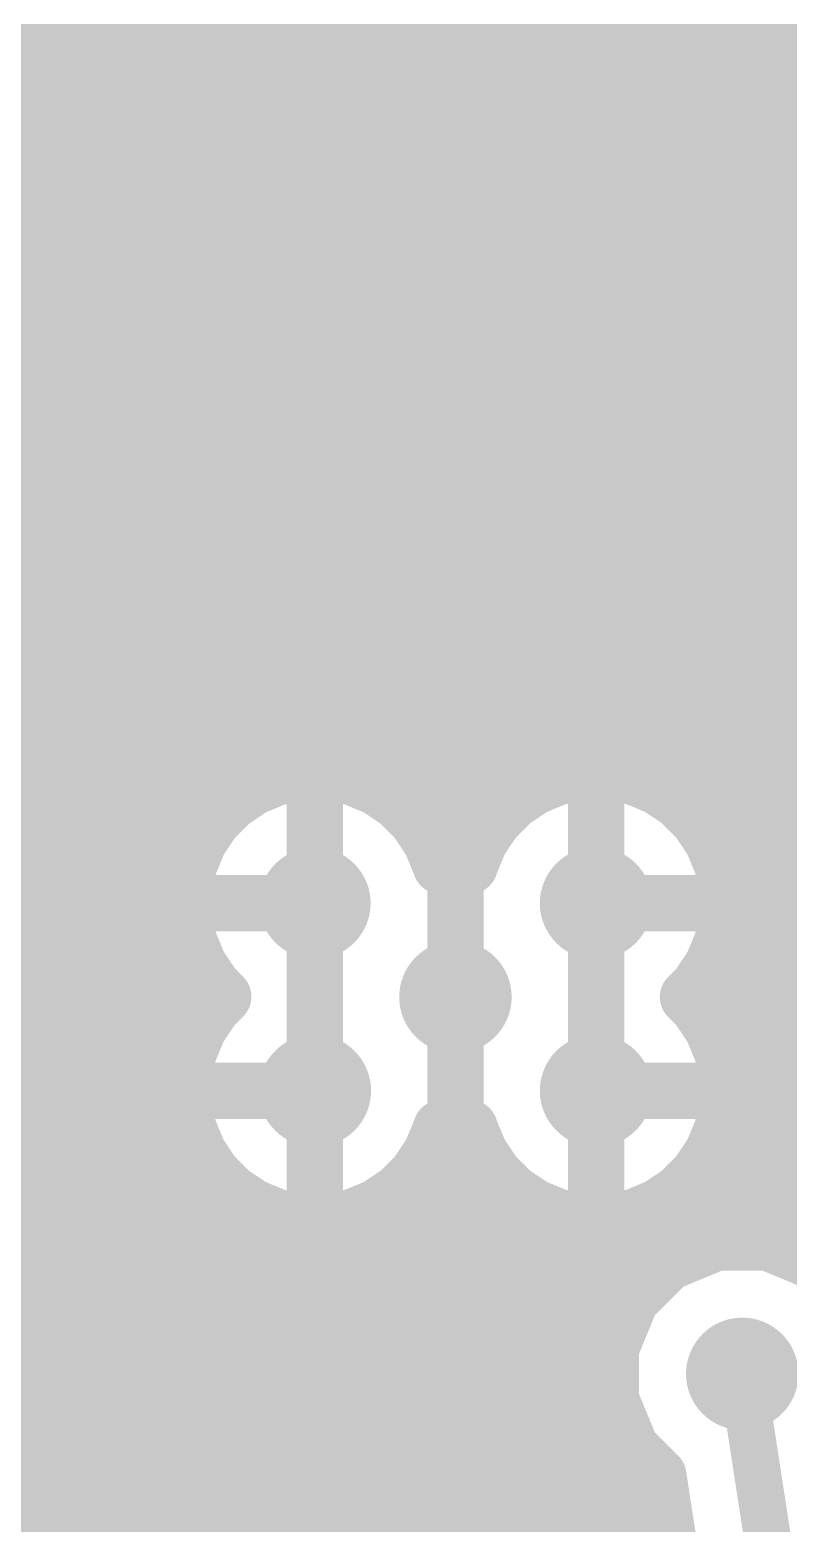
# Model space of a CAD drawing. Extents: x 0 to 81, y 1 to 51.1.
# Drawn here: x 10.87 to 14.98, y 7.27 to 15.36 of the extents above; entities that cross this region are included whole.
import ezdxf

# ---------------------------------------------------------------- set-up
doc = ezdxf.new("R2010")
doc.units = 0
for name, color, linetype in [('16', 175, 'CONTINUOUS'), ('17', 82, 'CONTINUOUS'), ('18', 82, 'CONTINUOUS')]:
    doc.layers.add(name, color=color, linetype=linetype)

# ---------------------------------------------------------------- blocks, each defined once
blk = doc.blocks.new('ROUNDP')
at = {"const_width": 0.5}
blk.add_lwpolyline([(0, -0.25, 1), (0, 0.25, 1), (0, -0.25)], format="xyb", dxfattribs=at)
blk = doc.blocks.new('ROUNDV')
at = {"const_width": 0.5}
blk.add_lwpolyline([(0, -0.25, 1), (0, 0.25, 1), (0, -0.25)], format="xyb", dxfattribs=at)

msp = doc.modelspace()

# ---------------------------------------------------------------- linework, layer by layer
at = {"layer": '16'}
for points, const_width in [([(0.4064, 15.24), (36.5421, 15.24)], 0.3048), ([(0.4064, 14.9352), (21.1074, 14.9352)], 0.3048), ([(0.4064, 14.6304), (21.1074, 14.6304)], 0.3048), ([(0.4064, 14.3256), (20.868, 14.3256)], 0.3048), ([(0.4064, 14.0208), (20.714, 14.0208)], 0.3048), ([(0.4064, 13.716), (20.4356, 13.716)], 0.3048), ([(6.9356, 13.4112), (20.2431, 13.4112)], 0.3048), ([(7.2404, 13.1064), (20.2142, 13.1064)], 0.3048), ([(7.4676, 12.8016), (20.3206, 12.8016)], 0.3048), ([(7.4676, 12.4968), (20.7646, 12.4968)], 0.3048), ([(7.4676, 12.192), (28.194, 12.192)], 0.3048), ([(7.4436, 11.8872), (28.194, 11.8872)], 0.3048), ([(7.1388, 11.5824), (28.194, 11.5824)], 0.3048), ([(13.8696, 11.3389), (13.7322, 11.3116)], 0.3048), ([(13.9396, 11.3389), (13.8696, 11.3389)], 0.3048), ([(13.9396, 10.6278), (13.9396, 11.3389)], 0.3048), ([(14.0097, 11.3389), (13.9397, 11.3389)], 0.3048), ([(13.9397, 11.3389), (13.9397, 10.6278)], 0.3048), ([(14.1471, 11.3116), (14.0097, 11.3389)], 0.3048), ([(6.834, 11.2776), (12.1324, 11.2776)], 0.3048), ([(12.2089, 11.3093), (12.0799, 11.2559)], 0.3048), ([(12.3458, 11.3365), (12.2089, 11.3093)], 0.3048), ([(12.4156, 11.3365), (12.3458, 11.3365)], 0.3048), ([(12.4156, 10.6278), (12.4156, 11.3365)], 0.3048), ([(12.4156, 11.2776), (12.4157, 11.2776)], 0.3048), ([(12.4157, 11.3365), (12.4157, 10.6278)], 0.3048), ([(12.4855, 11.3365), (12.4157, 11.3365)], 0.3048), ([(12.6224, 11.3093), (12.4855, 11.3365)], 0.3048), ([(12.7514, 11.2559), (12.6224, 11.3093)], 0.3048), ([(12.6989, 11.2776), (13.6501, 11.2776)], 0.3048), ([(13.6028, 11.258), (13.4863, 11.1802)], 0.3048), ([(13.7322, 11.3116), (13.6028, 11.258)], 0.3048), ([(13.9396, 11.2776), (13.9397, 11.2776)], 0.3048), ([(14.2765, 11.258), (14.1471, 11.3116)], 0.3048), ([(14.2292, 11.2776), (28.1106, 11.2776)], 0.3048), ([(14.393, 11.1802), (14.2765, 11.258)], 0.3048), ([(11.9638, 11.1783), (11.8651, 11.0796)], 0.3048), ([(12.0799, 11.2559), (11.9638, 11.1783)], 0.3048), ([(12.8675, 11.1783), (12.7514, 11.2559)], 0.3048), ([(12.9662, 11.0796), (12.8675, 11.1783)], 0.3048), ([(13.4863, 11.1802), (13.3872, 11.0811)], 0.3048), ([(14.4921, 11.0811), (14.393, 11.1802)], 0.3048), ([(11.8651, 11.0796), (11.7875, 10.9635)], 0.3048), ([(13.0438, 10.9635), (12.9662, 11.0796)], 0.3048), ([(13.3872, 11.0811), (13.3094, 10.9646)], 0.3048), ([(14.5699, 10.9646), (14.4921, 11.0811)], 0.3048), ([(6.834, 10.9728), (11.7937, 10.9728)], 0.3048), ([(11.7875, 10.9635), (11.7341, 10.8345)], 0.3048), ([(12.4156, 10.9728), (12.4157, 10.9728)], 0.3048), ([(13.0376, 10.9728), (13.3149, 10.9728)], 0.3048), ([(13.0972, 10.8345), (13.0438, 10.9635)], 0.3048), ([(13.3094, 10.9646), (13.2558, 10.8352)], 0.3048), ([(13.9396, 10.9728), (13.9397, 10.9728)], 0.3048), ([(14.5644, 10.9728), (28.0972, 10.9728)], 0.3048), ([(14.6235, 10.8352), (14.5699, 10.9646)], 0.3048), ([(11.7341, 10.8345), (11.7069, 10.6976)], 0.3048), ([(13.0983, 10.8291), (13.0972, 10.8345)], 0.3048), ([(13.1076, 10.8309), (13.0983, 10.8291)], 0.3048), ([(13.1776, 10.8309), (13.1076, 10.8309)], 0.3048), ([(13.1776, 10.1198), (13.1776, 10.8309)], 0.3048), ([(13.2477, 10.8309), (13.1777, 10.8309)], 0.3048), ([(13.1777, 10.8309), (13.1777, 10.1198)], 0.3048), ([(13.2547, 10.8296), (13.2477, 10.8309)], 0.3048), ([(13.2558, 10.8352), (13.2547, 10.8296)], 0.3048), ([(14.6508, 10.6978), (14.6235, 10.8352)], 0.3048), ([(11.7069, 10.6976), (11.7069, 10.6278)], 0.3048), ([(14.6508, 10.6278), (14.6508, 10.6978)], 0.3048), ([(7.1388, 10.668), (11.7069, 10.668)], 0.3048), ([(12.4156, 10.6277), (11.7068, 10.6277)], 0.3048), ([(11.7068, 10.6277), (11.7069, 10.5579)], 0.3048), ([(11.7069, 10.6278), (12.4156, 10.6278)], 0.3048), ([(12.4156, 10.668), (12.4157, 10.668)], 0.3048), ([(12.4157, 10.6278), (12.4156, 10.6278)], 0.3048), ([(12.4156, 10.6278), (12.4156, 10.6277)], 0.3048), ([(12.4156, 10.3229), (12.4156, 10.6277)], 0.3048), ([(12.4156, 10.6277), (12.4157, 10.6277)], 0.3048), ([(12.4157, 10.6277), (12.4157, 9.6118)], 0.3048), ([(13.1776, 10.668), (13.1777, 10.668)], 0.3048), ([(13.9396, 10.668), (13.9397, 10.668)], 0.3048), ([(13.9397, 10.6278), (13.9396, 10.6278)], 0.3048), ([(13.9396, 10.3229), (13.9396, 10.6277)], 0.3048), ([(13.9396, 10.6277), (13.9397, 10.6277)], 0.3048), ([(13.9397, 10.6277), (13.9397, 10.6278)], 0.3048), ([(13.9397, 10.6278), (14.6508, 10.6278)], 0.3048), ([(13.9397, 10.6277), (13.9397, 9.6118)], 0.3048), ([(14.6508, 10.6277), (13.9397, 10.6277)], 0.3048), ([(14.6508, 10.668), (23.0452, 10.668)], 0.3048), ([(14.6508, 10.5577), (14.6508, 10.6277)], 0.3048), ([(11.7069, 10.5579), (11.7341, 10.421)], 0.3048), ([(14.6235, 10.4203), (14.6508, 10.5577)], 0.3048), ([(11.7341, 10.421), (11.7875, 10.292)], 0.3048), ([(14.5699, 10.2909), (14.6235, 10.4203)], 0.3048), ([(7.4436, 10.3632), (11.758, 10.3632)], 0.3048), ([(11.7875, 10.292), (11.8651, 10.1759)], 0.3048), ([(12.4156, 10.3632), (12.4157, 10.3632)], 0.3048), ([(12.4156, 9.6118), (12.4156, 10.3229)], 0.3048), ([(13.1776, 10.3632), (13.1777, 10.3632)], 0.3048), ([(13.9396, 10.3632), (13.9397, 10.3632)], 0.3048), ([(13.9396, 9.6118), (13.9396, 10.3229)], 0.3048), ([(14.4921, 10.1744), (14.5699, 10.2909)], 0.3048), ([(14.5999, 10.3632), (22.6671, 10.3632)], 0.3048), ([(11.8651, 10.1759), (11.9196, 10.1214)], 0.3048), ([(14.4374, 10.1197), (14.4921, 10.1744)], 0.3048), ([(7.4676, 10.0584), (11.8587, 10.0584)], 0.3048), ([(11.8632, 10.0651), (11.7854, 9.9486)], 0.3048), ([(11.9196, 10.1214), (11.8632, 10.0651)], 0.3048), ([(12.4156, 10.0584), (12.4157, 10.0584)], 0.3048), ([(13.1777, 10.1198), (13.1776, 10.1198)], 0.3048), ([(13.1776, 9.4085), (13.1776, 10.1197)], 0.3048), ([(13.1776, 10.1197), (13.1777, 10.1197)], 0.3048), ([(13.1776, 10.0584), (13.1777, 10.0584)], 0.3048), ([(13.1777, 10.1197), (13.1777, 9.4085)], 0.3048), ([(13.9396, 10.0584), (13.9397, 10.0584)], 0.3048), ([(14.4921, 10.0651), (14.4374, 10.1197)], 0.3048), ([(14.5699, 9.9486), (14.4921, 10.0651)], 0.3048), ([(14.4966, 10.0584), (22.3749, 10.0584)], 0.3048), ([(11.7854, 9.9486), (11.7318, 9.8192)], 0.3048), ([(14.6235, 9.8192), (14.5699, 9.9486)], 0.3048), ([(11.7318, 9.8192), (11.7045, 9.6818)], 0.3048), ([(14.6508, 9.6818), (14.6235, 9.8192)], 0.3048), ([(6.4008, 9.7536), (11.7187, 9.7536)], 0.3048), ([(12.4156, 9.7536), (12.4157, 9.7536)], 0.3048), ([(13.1776, 9.7536), (13.1777, 9.7536)], 0.3048), ([(13.9396, 9.7536), (13.9397, 9.7536)], 0.3048), ([(14.6366, 9.7536), (22.2487, 9.7536)], 0.3048), ([(11.7045, 9.6818), (11.7045, 9.6118)], 0.3048), ([(14.6508, 9.6118), (14.6508, 9.6818)], 0.3048), ([(11.7045, 9.6118), (12.4156, 9.6118)], 0.3048), ([(12.4156, 9.6117), (11.7045, 9.6117)], 0.3048), ([(11.7045, 9.6117), (11.7045, 9.5417)], 0.3048), ([(12.4157, 9.6118), (12.4156, 9.6118)], 0.3048), ([(12.4156, 9.6118), (12.4156, 9.6117)], 0.3048), ([(12.4156, 8.9005), (12.4156, 9.6117)], 0.3048), ([(12.4156, 9.6117), (12.4157, 9.6117)], 0.3048), ([(12.4157, 9.6117), (12.4157, 8.9006)], 0.3048), ([(13.9397, 9.6118), (13.9396, 9.6118)], 0.3048), ([(13.9396, 8.9005), (13.9396, 9.6117)], 0.3048), ([(13.9396, 9.6117), (13.9397, 9.6117)], 0.3048), ([(13.9397, 9.6117), (13.9397, 9.6118)], 0.3048), ([(13.9397, 9.6118), (14.6508, 9.6118)], 0.3048), ([(13.9397, 9.6117), (13.9397, 8.9006)], 0.3048), ([(14.6508, 9.6117), (13.9397, 9.6117)], 0.3048), ([(14.6508, 9.5417), (14.6508, 9.6117)], 0.3048), ([(11.7045, 9.5417), (11.7318, 9.4043)], 0.3048), ([(14.6235, 9.4043), (14.6508, 9.5417)], 0.3048), ([(7.4676, 9.4488), (11.7229, 9.4488)], 0.3048), ([(11.7318, 9.4043), (11.7854, 9.2749)], 0.3048), ([(12.4156, 9.4488), (12.4157, 9.4488)], 0.3048), ([(13.0459, 9.2749), (13.0995, 9.4043)], 0.3048), ([(13.0995, 9.4043), (13.1006, 9.4099)], 0.3048), ([(13.1006, 9.4099), (13.1076, 9.4085)], 0.3048), ([(13.1076, 9.4085), (13.1776, 9.4085)], 0.3048), ([(13.1776, 9.4488), (13.1777, 9.4488)], 0.3048), ([(13.1777, 9.4085), (13.2477, 9.4085)], 0.3048), ([(13.2477, 9.4085), (13.2547, 9.4099)], 0.3048), ([(13.2547, 9.4099), (13.2558, 9.4043)], 0.3048), ([(13.2558, 9.4043), (13.3094, 9.2749)], 0.3048), ([(13.9396, 9.4488), (13.9397, 9.4488)], 0.3048), ([(14.5699, 9.2749), (14.6235, 9.4043)], 0.3048), ([(14.6324, 9.4488), (22.1224, 9.4488)], 0.3048), ([(11.7854, 9.2749), (11.8632, 9.1584)], 0.3048), ([(12.9681, 9.1584), (13.0459, 9.2749)], 0.3048), ([(13.3094, 9.2749), (13.3872, 9.1584)], 0.3048), ([(14.4921, 9.1584), (14.5699, 9.2749)], 0.3048), ([(11.8632, 9.1584), (11.9623, 9.0593)], 0.3048), ([(12.869, 9.0593), (12.9681, 9.1584)], 0.3048), ([(13.3872, 9.1584), (13.4863, 9.0593)], 0.3048), ([(14.393, 9.0593), (14.4921, 9.1584)], 0.3048), ([(7.2404, 9.144), (11.8776, 9.144)], 0.3048), ([(12.4156, 9.144), (12.4157, 9.144)], 0.3048), ([(12.9537, 9.144), (13.4016, 9.144)], 0.3048), ([(13.9396, 9.144), (13.9397, 9.144)], 0.3048), ([(14.4777, 9.144), (22.0936, 9.144)], 0.3048), ([(11.9623, 9.0593), (12.0788, 8.9815)], 0.3048), ([(12.7525, 8.9815), (12.869, 9.0593)], 0.3048), ([(13.4863, 9.0593), (13.6028, 8.9815)], 0.3048), ([(14.2765, 8.9815), (14.393, 9.0593)], 0.3048), ([(12.0788, 8.9815), (12.2082, 8.9279)], 0.3048), ([(12.2082, 8.9279), (12.3456, 8.9006)], 0.3048), ([(12.4857, 8.9006), (12.6231, 8.9279)], 0.3048), ([(12.6231, 8.9279), (12.7525, 8.9815)], 0.3048), ([(13.6028, 8.9815), (13.7322, 8.9279)], 0.3048), ([(13.7322, 8.9279), (13.8696, 8.9006)], 0.3048), ([(14.0097, 8.9006), (14.1471, 8.9279)], 0.3048), ([(14.1471, 8.9279), (14.2765, 8.9815)], 0.3048), ([(6.9356, 8.8392), (22.0936, 8.8392)], 0.3048), ([(12.3456, 8.9006), (12.4156, 8.9005)], 0.3048), ([(12.4157, 8.9006), (12.4857, 8.9006)], 0.3048), ([(13.8696, 8.9006), (13.9396, 8.9005)], 0.3048), ([(13.9397, 8.9006), (14.0097, 8.9006)], 0.3048), ([(14.5905, 8.7884), (14.3291, 8.6801)], 0.3048), ([(14.8735, 8.7884), (14.5905, 8.7884)], 0.3048), ([(15.1349, 8.6801), (14.8735, 8.7884)], 0.3048), ([(14.3291, 8.6801), (14.1291, 8.4801)], 0.3048), ([(0.4064, 8.5344), (14.1834, 8.5344)], 0.3048), ([(14.1291, 8.4801), (14.0208, 8.2187)], 0.3048), ([(7.0372, 8.2296), (14.0253, 8.2296)], 0.3048), ([(14.0208, 8.2187), (14.0208, 7.9357)], 0.3048), ([(14.732, 8.0772), (15.0368, 6.096)], 0.254), ([(7.342, 7.9248), (14.0253, 7.9248)], 0.3048), ([(14.0208, 7.9357), (14.1291, 7.6743)], 0.3048), ([(7.4676, 7.62), (14.1834, 7.62)], 0.3048), ([(14.1291, 7.6743), (14.2771, 7.5263)], 0.3048), ([(14.2771, 7.5263), (14.435, 6.5)], 0.3048), ([(7.4676, 7.3152), (14.3096, 7.3152)], 0.3048)]:
    msp.add_lwpolyline(points, dxfattribs=dict(at, const_width=const_width))
for points, const_width in [([(13.8696, 11.4151, 1), (13.8696, 11.2627)], 0.1524), ([(13.8845, 11.2642, 1), (13.8547, 11.4137)], 0.1524), ([(14.0158, 11.3389, 1), (13.8634, 11.3389)], 0.1524), ([(13.9397, 11.4151, 1), (13.9397, 11.2627)], 0.1524), ([(14.0159, 11.3389, 1), (13.8635, 11.3389)], 0.1524), ([(14.0246, 11.4137, 1), (13.9948, 11.2642)], 0.1524), ([(13.9396, 11.2627, 1), (13.9396, 11.4151)], 0.1524), ([(14.0097, 11.2627, 1), (14.0097, 11.4151)], 0.1524), ([(12.1324, 11.2014, 1), (12.1324, 11.3538)], 0.1524), ([(12.194, 11.384, 1), (12.2238, 11.2346)], 0.1524), ([(12.2381, 11.2389, 1), (12.1797, 11.3797)], 0.1524), ([(12.3458, 11.4127, 1), (12.3458, 11.2603)], 0.1524), ([(12.3607, 11.2618, 1), (12.331, 11.4113)], 0.1524), ([(12.4918, 11.3365, 1), (12.3394, 11.3365)], 0.1524), ([(12.4156, 11.3538, 1), (12.4156, 11.2014)], 0.1524), ([(12.4919, 11.3365, 1), (12.3395, 11.3365)], 0.1524), ([(12.4157, 11.4127, 1), (12.4157, 11.2603)], 0.1524), ([(12.5003, 11.4113, 1), (12.4706, 11.2618)], 0.1524), ([(12.4156, 11.2603, 1), (12.4156, 11.4127)], 0.1524), ([(12.4157, 11.2014, 1), (12.4157, 11.3538)], 0.1524), ([(12.4855, 11.2603, 1), (12.4855, 11.4127)], 0.1524), ([(12.6516, 11.3797, 1), (12.5932, 11.2389)], 0.1524), ([(12.6075, 11.2346, 1), (12.6373, 11.384)], 0.1524), ([(12.6989, 11.3538, 1), (12.6989, 11.2014)], 0.1524), ([(13.6451, 11.1946, 1), (13.5604, 11.3214)], 0.1524), ([(13.6501, 11.2014, 1), (13.6501, 11.3538)], 0.1524), ([(13.7173, 11.3864, 1), (13.7471, 11.2369)], 0.1524), ([(13.7614, 11.2412, 1), (13.703, 11.382)], 0.1524), ([(13.9396, 11.3538, 1), (13.9396, 11.2014)], 0.1524), ([(13.9397, 11.2014, 1), (13.9397, 11.3538)], 0.1524), ([(14.1763, 11.382, 1), (14.1179, 11.2412)], 0.1524), ([(14.1322, 11.2369, 1), (14.162, 11.3864)], 0.1524), ([(14.2292, 11.3538, 1), (14.2292, 11.2014)], 0.1524), ([(14.3189, 11.3214, 1), (14.2342, 11.1946)], 0.1524), ([(12.0177, 11.1244, 1), (11.9099, 11.2322)], 0.1524), ([(12.0507, 11.3263, 1), (12.1091, 11.1855)], 0.1524), ([(12.1222, 11.1925, 1), (12.0376, 11.3192)], 0.1524), ([(12.7937, 11.3192, 1), (12.7091, 11.1925)], 0.1524), ([(12.7222, 11.1855, 1), (12.7806, 11.3263)], 0.1524), ([(12.9214, 11.2322, 1), (12.8136, 11.1244)], 0.1524), ([(13.5402, 11.1263, 1), (13.4324, 11.2341)], 0.1524), ([(13.5736, 11.3284, 1), (13.6319, 11.1876)], 0.1524), ([(14.2474, 11.1876, 1), (14.3057, 11.3284)], 0.1524), ([(14.4469, 11.2341, 1), (14.3391, 11.1263)], 0.1524), ([(11.9215, 11.2417, 1), (12.0061, 11.115)], 0.1524), ([(12.8251, 11.115, 1), (12.9098, 11.2417)], 0.1524), ([(13.444, 11.2435, 1), (13.5286, 11.1168)], 0.1524), ([(14.3507, 11.1168, 1), (14.4353, 11.2435)], 0.1524), ([(11.8112, 11.1335, 1), (11.919, 11.0257)], 0.1524), ([(11.9284, 11.0372, 1), (11.8017, 11.1219)], 0.1524), ([(13.0296, 11.1219, 1), (12.9029, 11.0372)], 0.1524), ([(12.9123, 11.0257, 1), (13.0201, 11.1335)], 0.1524), ([(13.3333, 11.135, 1), (13.4411, 11.0272)], 0.1524), ([(13.4506, 11.0388, 1), (13.3239, 11.1234)], 0.1524), ([(14.5554, 11.1234, 1), (14.4287, 11.0388)], 0.1524), ([(14.4382, 11.0272, 1), (14.546, 11.135)], 0.1524), ([(11.8579, 10.9343, 1), (11.7171, 10.9927)], 0.1524), ([(11.7937, 10.8966, 1), (11.7937, 11.049)], 0.1524), ([(12.4156, 11.049, 1), (12.4156, 10.8966)], 0.1524), ([(12.4157, 10.8966, 1), (12.4157, 11.049)], 0.1524), ([(13.0376, 11.049, 1), (13.0376, 10.8966)], 0.1524), ([(13.1142, 10.9927, 1), (12.9734, 10.9343)], 0.1524), ([(13.3798, 10.9355, 1), (13.239, 10.9938)], 0.1524), ([(13.3149, 10.8966, 1), (13.3149, 11.049)], 0.1524), ([(13.9396, 11.049, 1), (13.9396, 10.8966)], 0.1524), ([(13.9397, 10.8966, 1), (13.9397, 11.049)], 0.1524), ([(14.5644, 11.049, 1), (14.5644, 10.8966)], 0.1524), ([(14.6403, 10.9938, 1), (14.4995, 10.9355)], 0.1524), ([(11.7242, 11.0058, 1), (11.8509, 10.9212)], 0.1524), ([(12.9804, 10.9212, 1), (13.1071, 11.0058)], 0.1524), ([(13.246, 11.007, 1), (13.3728, 10.9223)], 0.1524), ([(14.5065, 10.9223, 1), (14.6333, 11.007)], 0.1524), ([(11.6637, 10.8637, 1), (11.8045, 10.8053)], 0.1524), ([(11.8088, 10.8196, 1), (11.6594, 10.8494)], 0.1524), ([(13.1719, 10.8494, 1), (13.0225, 10.8196)], 0.1524), ([(13.0834, 10.9038, 1), (13.1132, 10.7544)], 0.1524), ([(13.0268, 10.8053, 1), (13.1676, 10.8637)], 0.1524), ([(13.1076, 10.9071, 1), (13.1076, 10.7547)], 0.1524), ([(13.1225, 10.7562, 1), (13.0927, 10.9057)], 0.1524), ([(13.2538, 10.8309, 1), (13.1014, 10.8309)], 0.1524), ([(13.1777, 10.9071, 1), (13.1777, 10.7547)], 0.1524), ([(13.2539, 10.8309, 1), (13.1015, 10.8309)], 0.1524), ([(13.2626, 10.9057, 1), (13.2328, 10.7562)], 0.1524), ([(13.1776, 10.7547, 1), (13.1776, 10.9071)], 0.1524), ([(13.1854, 10.8644, 1), (13.3262, 10.806)], 0.1524), ([(13.3305, 10.8203, 1), (13.181, 10.8501)], 0.1524), ([(13.2398, 10.7548, 1), (13.2696, 10.9043)], 0.1524), ([(13.2477, 10.7547, 1), (13.2477, 10.9071)], 0.1524), ([(14.6983, 10.8501, 1), (14.5488, 10.8203)], 0.1524), ([(14.5531, 10.806, 1), (14.6939, 10.8644)], 0.1524), ([(11.7831, 10.6976, 1), (11.6307, 10.6976)], 0.1524), ([(13.0235, 10.8142, 1), (13.173, 10.844)], 0.1524), ([(13.1799, 10.8444, 1), (13.3294, 10.8147)], 0.1524), ([(14.727, 10.6978, 1), (14.5746, 10.6978)], 0.1524), ([(11.6321, 10.7124, 1), (11.7816, 10.6827)], 0.1524), ([(11.7068, 10.7039, 1), (11.7068, 10.5515)], 0.1524), ([(11.783, 10.6277, 1), (11.6306, 10.6277)], 0.1524), ([(11.7069, 10.704, 1), (11.7069, 10.5516)], 0.1524), ([(11.7069, 10.5918, 1), (11.7069, 10.7442)], 0.1524), ([(12.4156, 10.7442, 1), (12.4156, 10.5918)], 0.1524), ([(12.4156, 10.704, 1), (12.4156, 10.5516)], 0.1524), ([(12.4918, 10.6278, 1), (12.3394, 10.6278)], 0.1524), ([(12.4918, 10.6277, 1), (12.3394, 10.6277)], 0.1524), ([(12.4156, 10.7039, 1), (12.4156, 10.5515)], 0.1524), ([(12.4919, 10.6277, 1), (12.3395, 10.6277)], 0.1524), ([(12.4156, 10.5516, 1), (12.4156, 10.704)], 0.1524), ([(12.4156, 10.5515, 1), (12.4156, 10.7039)], 0.1524), ([(12.4157, 10.5918, 1), (12.4157, 10.7442)], 0.1524), ([(12.4157, 10.5516, 1), (12.4157, 10.704)], 0.1524), ([(12.4157, 10.5515, 1), (12.4157, 10.7039)], 0.1524), ([(13.1776, 10.7442, 1), (13.1776, 10.5918)], 0.1524), ([(13.1777, 10.5918, 1), (13.1777, 10.7442)], 0.1524), ([(13.9396, 10.7442, 1), (13.9396, 10.5918)], 0.1524), ([(13.9396, 10.704, 1), (13.9396, 10.5516)], 0.1524), ([(14.0158, 10.6277, 1), (13.8634, 10.6277)], 0.1524), ([(13.9396, 10.7039, 1), (13.9396, 10.5515)], 0.1524), ([(14.0159, 10.6278, 1), (13.8635, 10.6278)], 0.1524), ([(13.9397, 10.704, 1), (13.9397, 10.5516)], 0.1524), ([(14.0159, 10.6277, 1), (13.8635, 10.6277)], 0.1524), ([(13.9397, 10.7039, 1), (13.9397, 10.5515)], 0.1524), ([(13.9397, 10.5918, 1), (13.9397, 10.7442)], 0.1524), ([(13.9397, 10.5516, 1), (13.9397, 10.704)], 0.1524), ([(13.9397, 10.5515, 1), (13.9397, 10.7039)], 0.1524), ([(14.6508, 10.7442, 1), (14.6508, 10.5918)], 0.1524), ([(14.727, 10.6277, 1), (14.5746, 10.6277)], 0.1524), ([(14.5761, 10.6829, 1), (14.7256, 10.7127)], 0.1524), ([(14.6508, 10.5516, 1), (14.6508, 10.704)], 0.1524), ([(14.6508, 10.5515, 1), (14.6508, 10.7039)], 0.1524), ([(11.7816, 10.5728, 1), (11.6321, 10.5431)], 0.1524), ([(11.6307, 10.6278, 1), (11.7831, 10.6278)], 0.1524), ([(12.3394, 10.6278, 1), (12.4918, 10.6278)], 0.1524), ([(12.3394, 10.6277, 1), (12.4918, 10.6277)], 0.1524), ([(12.3395, 10.6278, 1), (12.4919, 10.6278)], 0.1524), ([(13.8634, 10.6278, 1), (14.0158, 10.6278)], 0.1524), ([(13.8635, 10.6278, 1), (14.0159, 10.6278)], 0.1524), ([(13.8635, 10.6277, 1), (14.0159, 10.6277)], 0.1524), ([(14.5746, 10.6278, 1), (14.727, 10.6278)], 0.1524), ([(14.7256, 10.5428, 1), (14.5761, 10.5726)], 0.1524), ([(11.6307, 10.5579, 1), (11.783, 10.5579)], 0.1524), ([(14.5746, 10.5577, 1), (14.727, 10.5577)], 0.1524), ([(11.8045, 10.4502, 1), (11.6637, 10.3918)], 0.1524), ([(14.6939, 10.3911, 1), (14.5531, 10.4495)], 0.1524), ([(11.6594, 10.4061, 1), (11.8088, 10.4359)], 0.1524), ([(11.8509, 10.3343, 1), (11.7242, 10.2497)], 0.1524), ([(11.758, 10.287, 1), (11.758, 10.4394)], 0.1524), ([(12.4156, 10.4394, 1), (12.4156, 10.287)], 0.1524), ([(12.4918, 10.3229, 1), (12.3394, 10.3229)], 0.1524), ([(12.4157, 10.287, 1), (12.4157, 10.4394)], 0.1524), ([(13.1776, 10.4394, 1), (13.1776, 10.287)], 0.1524), ([(13.1777, 10.287, 1), (13.1777, 10.4394)], 0.1524), ([(13.9396, 10.4394, 1), (13.9396, 10.287)], 0.1524), ([(14.0158, 10.3229, 1), (13.8634, 10.3229)], 0.1524), ([(13.9397, 10.287, 1), (13.9397, 10.4394)], 0.1524), ([(14.6333, 10.2485, 1), (14.5065, 10.3332)], 0.1524), ([(14.5999, 10.4394, 1), (14.5999, 10.287)], 0.1524), ([(14.5488, 10.4352, 1), (14.6983, 10.4054)], 0.1524), ([(11.7171, 10.2628, 1), (11.8579, 10.3212)], 0.1524), ([(12.3394, 10.3229, 1), (12.4918, 10.3229)], 0.1524), ([(13.8634, 10.3229, 1), (14.0158, 10.3229)], 0.1524), ([(14.4995, 10.32, 1), (14.6403, 10.2617)], 0.1524), ([(11.919, 10.2298, 1), (11.8112, 10.122)], 0.1524), ([(11.8017, 10.1336, 1), (11.9284, 10.2182)], 0.1524), ([(14.4287, 10.2167, 1), (14.5554, 10.1321)], 0.1524), ([(14.546, 10.1205, 1), (14.4382, 10.2283)], 0.1524), ([(11.9266, 10.0228, 1), (11.7999, 10.1074)], 0.1524), ([(11.8587, 9.9822, 1), (11.8587, 10.1346)], 0.1524), ([(11.9734, 10.0676, 1), (11.8657, 10.1753)], 0.1524), ([(11.8657, 10.0676, 1), (11.9734, 10.1753)], 0.1524), ([(12.4156, 10.1346, 1), (12.4156, 9.9822)], 0.1524), ([(12.4157, 9.9822, 1), (12.4157, 10.1346)], 0.1524), ([(13.1776, 10.196, 1), (13.1776, 10.0436)], 0.1524), ([(13.2538, 10.1197, 1), (13.1014, 10.1197)], 0.1524), ([(13.1776, 10.1959, 1), (13.1776, 10.0435)], 0.1524), ([(13.1776, 10.1346, 1), (13.1776, 9.9822)], 0.1524), ([(13.2539, 10.1197, 1), (13.1015, 10.1197)], 0.1524), ([(13.1777, 10.0436, 1), (13.1777, 10.196)], 0.1524), ([(13.1777, 10.0435, 1), (13.1777, 10.1959)], 0.1524), ([(13.1777, 9.9822, 1), (13.1777, 10.1346)], 0.1524), ([(13.9396, 10.1346, 1), (13.9396, 9.9822)], 0.1524), ([(13.9397, 9.9822, 1), (13.9397, 10.1346)], 0.1524), ([(14.4913, 10.1736, 1), (14.3836, 10.0659)], 0.1524), ([(14.3836, 10.1736, 1), (14.4913, 10.0659)], 0.1524), ([(14.5554, 10.1074, 1), (14.4287, 10.0228)], 0.1524), ([(14.4966, 10.1346, 1), (14.4966, 9.9822)], 0.1524), ([(11.8093, 10.119, 1), (11.9171, 10.0112)], 0.1524), ([(13.1014, 10.1198, 1), (13.2538, 10.1198)], 0.1524), ([(13.1015, 10.1198, 1), (13.2539, 10.1198)], 0.1524), ([(14.4382, 10.0112, 1), (14.546, 10.119)], 0.1524), ([(11.722, 9.991, 1), (11.8488, 9.9063)], 0.1524), ([(11.8558, 9.9195, 1), (11.715, 9.9778)], 0.1524), ([(14.6403, 9.9778, 1), (14.4995, 9.9195)], 0.1524), ([(14.5065, 9.9063, 1), (14.6333, 9.991)], 0.1524), ([(11.8065, 9.8043, 1), (11.657, 9.8341)], 0.1524), ([(14.6983, 9.8341, 1), (14.5488, 9.8043)], 0.1524), ([(11.6614, 9.8484, 1), (11.8022, 9.79)], 0.1524), ([(11.7187, 9.6774, 1), (11.7187, 9.8298)], 0.1524), ([(12.4156, 9.8298, 1), (12.4156, 9.6774)], 0.1524), ([(12.4157, 9.6774, 1), (12.4157, 9.8298)], 0.1524), ([(13.1776, 9.8298, 1), (13.1776, 9.6774)], 0.1524), ([(13.1777, 9.6774, 1), (13.1777, 9.8298)], 0.1524), ([(13.9396, 9.8298, 1), (13.9396, 9.6774)], 0.1524), ([(13.9397, 9.6774, 1), (13.9397, 9.8298)], 0.1524), ([(14.5531, 9.79, 1), (14.6939, 9.8484)], 0.1524), ([(14.6366, 9.8298, 1), (14.6366, 9.6774)], 0.1524), ([(11.7807, 9.6818, 1), (11.6283, 9.6818)], 0.1524), ([(14.727, 9.6818, 1), (14.5746, 9.6818)], 0.1524), ([(11.6297, 9.6967, 1), (11.7792, 9.6669)], 0.1524), ([(11.7045, 9.688, 1), (11.7045, 9.5356)], 0.1524), ([(11.7045, 9.6879, 1), (11.7045, 9.5355)], 0.1524), ([(11.7807, 9.6117, 1), (11.6283, 9.6117)], 0.1524), ([(12.4156, 9.688, 1), (12.4156, 9.5356)], 0.1524), ([(12.4918, 9.6118, 1), (12.3394, 9.6118)], 0.1524), ([(12.4918, 9.6117, 1), (12.3394, 9.6117)], 0.1524), ([(12.4156, 9.6879, 1), (12.4156, 9.5355)], 0.1524), ([(12.4919, 9.6117, 1), (12.3395, 9.6117)], 0.1524), ([(12.4156, 9.5356, 1), (12.4156, 9.688)], 0.1524), ([(12.4156, 9.5355, 1), (12.4156, 9.6879)], 0.1524), ([(12.4157, 9.5356, 1), (12.4157, 9.688)], 0.1524), ([(12.4157, 9.5355, 1), (12.4157, 9.6879)], 0.1524), ([(13.9396, 9.688, 1), (13.9396, 9.5356)], 0.1524), ([(14.0158, 9.6117, 1), (13.8634, 9.6117)], 0.1524), ([(13.9396, 9.6879, 1), (13.9396, 9.5355)], 0.1524), ([(14.0159, 9.6118, 1), (13.8635, 9.6118)], 0.1524), ([(13.9397, 9.688, 1), (13.9397, 9.5356)], 0.1524), ([(14.0159, 9.6117, 1), (13.8635, 9.6117)], 0.1524), ([(13.9397, 9.6879, 1), (13.9397, 9.5355)], 0.1524), ([(13.9397, 9.5356, 1), (13.9397, 9.688)], 0.1524), ([(13.9397, 9.5355, 1), (13.9397, 9.6879)], 0.1524), ([(14.727, 9.6117, 1), (14.5746, 9.6117)], 0.1524), ([(14.5761, 9.6669, 1), (14.7256, 9.6967)], 0.1524), ([(14.6508, 9.5356, 1), (14.6508, 9.688)], 0.1524), ([(14.6508, 9.5355, 1), (14.6508, 9.6879)], 0.1524), ([(11.7792, 9.5566, 1), (11.6297, 9.5268)], 0.1524), ([(11.6283, 9.6118, 1), (11.7807, 9.6118)], 0.1524), ([(12.3394, 9.6118, 1), (12.4918, 9.6118)], 0.1524), ([(12.3394, 9.6117, 1), (12.4918, 9.6117)], 0.1524), ([(12.3395, 9.6118, 1), (12.4919, 9.6118)], 0.1524), ([(13.8634, 9.6118, 1), (14.0158, 9.6118)], 0.1524), ([(13.8635, 9.6118, 1), (14.0159, 9.6118)], 0.1524), ([(13.8635, 9.6117, 1), (14.0159, 9.6117)], 0.1524), ([(14.5746, 9.6118, 1), (14.727, 9.6118)], 0.1524), ([(14.7256, 9.5268, 1), (14.5761, 9.5566)], 0.1524), ([(11.6283, 9.5417, 1), (11.7807, 9.5417)], 0.1524), ([(11.8022, 9.4335, 1), (11.6614, 9.3751)], 0.1524), ([(11.7229, 9.3726, 1), (11.7229, 9.525)], 0.1524), ([(12.4156, 9.525, 1), (12.4156, 9.3726)], 0.1524), ([(12.4157, 9.3726, 1), (12.4157, 9.525)], 0.1524), ([(13.1155, 9.4847, 1), (13.0857, 9.3352)], 0.1524), ([(13.1754, 9.3951, 1), (13.0259, 9.4248)], 0.1524), ([(13.1699, 9.3751, 1), (13.0291, 9.4335)], 0.1524), ([(13.1076, 9.4847, 1), (13.1076, 9.3324)], 0.1524), ([(13.0927, 9.3338, 1), (13.1225, 9.4833)], 0.1524), ([(13.1776, 9.525, 1), (13.1776, 9.3726)], 0.1524), ([(13.1777, 9.4848, 1), (13.1777, 9.3323)], 0.1524), ([(13.2328, 9.4833, 1), (13.2626, 9.3338)], 0.1524), ([(13.1776, 9.3323, 1), (13.1776, 9.4847)], 0.1524), ([(13.1777, 9.3726, 1), (13.1777, 9.525)], 0.1524), ([(13.3294, 9.4248, 1), (13.1799, 9.3951)], 0.1524), ([(13.3262, 9.4335, 1), (13.1854, 9.3751)], 0.1524), ([(13.2696, 9.3352, 1), (13.2398, 9.4847)], 0.1524), ([(13.2477, 9.3323, 1), (13.2477, 9.4848)], 0.1524), ([(13.9396, 9.525, 1), (13.9396, 9.3726)], 0.1524), ([(13.9397, 9.3726, 1), (13.9397, 9.525)], 0.1524), ([(14.6939, 9.3751, 1), (14.5531, 9.4335)], 0.1524), ([(14.6324, 9.525, 1), (14.6324, 9.3726)], 0.1524), ([(14.5746, 9.5417, 1), (14.727, 9.5417)], 0.1524), ([(11.657, 9.3894, 1), (11.8065, 9.4192)], 0.1524), ([(13.0248, 9.4192, 1), (13.1743, 9.3894)], 0.1524), ([(13.1014, 9.4085, 1), (13.2538, 9.4085)], 0.1524), ([(13.1015, 9.4085, 1), (13.2539, 9.4085)], 0.1524), ([(13.181, 9.3894, 1), (13.3305, 9.4192)], 0.1524), ([(14.5488, 9.4192, 1), (14.6983, 9.3894)], 0.1524), ([(11.8488, 9.3172, 1), (11.722, 9.2325)], 0.1524), ([(13.1093, 9.2325, 1), (12.9825, 9.3172)], 0.1524), ([(13.3728, 9.3172, 1), (13.246, 9.2325)], 0.1524), ([(14.6333, 9.2325, 1), (14.5065, 9.3172)], 0.1524), ([(11.715, 9.2457, 1), (11.8558, 9.304)], 0.1524), ([(11.9171, 9.2123, 1), (11.8093, 9.1045)], 0.1524), ([(13.022, 9.1045, 1), (12.9142, 9.2123)], 0.1524), ([(12.9755, 9.304, 1), (13.1163, 9.2457)], 0.1524), ([(13.239, 9.2457, 1), (13.3798, 9.304)], 0.1524), ([(13.4411, 9.2123, 1), (13.3333, 9.1045)], 0.1524), ([(14.546, 9.1045, 1), (14.4382, 9.2123)], 0.1524), ([(14.4995, 9.304, 1), (14.6403, 9.2457)], 0.1524), ([(11.7999, 9.1161, 1), (11.9266, 9.2007)], 0.1524), ([(11.8776, 9.0678, 1), (11.8776, 9.2202)], 0.1524), ([(12.4156, 9.2202, 1), (12.4156, 9.0678)], 0.1524), ([(12.4157, 9.0678, 1), (12.4157, 9.2202)], 0.1524), ([(12.9537, 9.2202, 1), (12.9537, 9.0678)], 0.1524), ([(12.9047, 9.2007, 1), (13.0314, 9.1161)], 0.1524), ([(13.3239, 9.1161, 1), (13.4506, 9.2007)], 0.1524), ([(13.4016, 9.0678, 1), (13.4016, 9.2202)], 0.1524), ([(13.9396, 9.2202, 1), (13.9396, 9.0678)], 0.1524), ([(13.9397, 9.0678, 1), (13.9397, 9.2202)], 0.1524), ([(14.4777, 9.2202, 1), (14.4777, 9.0678)], 0.1524), ([(14.4287, 9.2007, 1), (14.5554, 9.1161)], 0.1524), ([(12.0046, 9.1227, 1), (11.92, 8.996)], 0.1524), ([(11.9084, 9.0054, 1), (12.0162, 9.1132)], 0.1524), ([(12.8151, 9.1132, 1), (12.9229, 9.0054)], 0.1524), ([(12.9113, 8.996, 1), (12.8267, 9.1227)], 0.1524), ([(13.5286, 9.1227, 1), (13.444, 8.996)], 0.1524), ([(13.4324, 9.0054, 1), (13.5402, 9.1132)], 0.1524), ([(14.3391, 9.1132, 1), (14.4469, 9.0054)], 0.1524), ([(14.4353, 8.996, 1), (14.3507, 9.1227)], 0.1524), ([(12.1079, 9.0519, 1), (12.0496, 8.9111)], 0.1524), ([(12.0364, 8.9181, 1), (12.1211, 9.0449)], 0.1524), ([(12.2231, 9.0026, 1), (12.1933, 8.8531)], 0.1524), ([(12.179, 8.8575, 1), (12.2374, 8.9983)], 0.1524), ([(12.5939, 8.9983, 1), (12.6523, 8.8575)], 0.1524), ([(12.638, 8.8531, 1), (12.6082, 9.0026)], 0.1524), ([(12.7102, 9.0449, 1), (12.7949, 8.9181)], 0.1524), ([(12.7817, 8.9111, 1), (12.7234, 9.0519)], 0.1524), ([(13.6319, 9.0519, 1), (13.5736, 8.9111)], 0.1524), ([(13.5604, 8.9181, 1), (13.6451, 9.0449)], 0.1524), ([(13.7471, 9.0026, 1), (13.7173, 8.8531)], 0.1524), ([(13.703, 8.8575, 1), (13.7614, 8.9983)], 0.1524), ([(14.1179, 8.9983, 1), (14.1763, 8.8575)], 0.1524), ([(14.162, 8.8531, 1), (14.1322, 9.0026)], 0.1524), ([(14.2342, 9.0449, 1), (14.3189, 8.9181)], 0.1524), ([(14.3057, 8.9111, 1), (14.2474, 9.0519)], 0.1524), ([(12.3456, 8.9767, 1), (12.3456, 8.8244)], 0.1524), ([(12.3307, 8.8258, 1), (12.3605, 8.9753)], 0.1524), ([(12.4157, 8.9768, 1), (12.4157, 8.8244)], 0.1524), ([(12.4708, 8.9753, 1), (12.5006, 8.8258)], 0.1524), ([(12.4156, 8.8243, 1), (12.4156, 8.9767)], 0.1524), ([(12.4857, 8.8244, 1), (12.4857, 8.9768)], 0.1524), ([(13.8696, 8.9767, 1), (13.8696, 8.8244)], 0.1524), ([(13.8547, 8.8258, 1), (13.8845, 8.9753)], 0.1524), ([(13.9397, 8.9768, 1), (13.9397, 8.8244)], 0.1524), ([(13.9948, 8.9753, 1), (14.0246, 8.8258)], 0.1524), ([(13.9396, 8.8243, 1), (13.9396, 8.9767)], 0.1524), ([(14.0097, 8.8244, 1), (14.0097, 8.9768)], 0.1524), ([(12.3394, 8.9005, 1), (12.4918, 8.9005)], 0.1524), ([(12.3395, 8.9006, 1), (12.4919, 8.9006)], 0.1524), ([(13.8634, 8.9005, 1), (14.0158, 8.9005)], 0.1524), ([(13.8635, 8.9006, 1), (14.0159, 8.9006)], 0.1524), ([(14.5905, 8.8646, 1), (14.5905, 8.7122)], 0.1524), ([(14.6197, 8.718, 1), (14.5614, 8.8588)], 0.1524), ([(14.9026, 8.8588, 1), (14.8443, 8.718)], 0.1524), ([(14.8735, 8.7122, 1), (14.8735, 8.8646)], 0.1524), ([(14.3, 8.7505, 1), (14.3583, 8.6097)], 0.1524), ([(14.383, 8.6262, 1), (14.2753, 8.734)], 0.1524), ([(14.1834, 8.4582, 1), (14.1834, 8.6106)], 0.1524), ([(14.0752, 8.5339, 1), (14.183, 8.4262)], 0.1524), ([(14.1995, 8.4509, 1), (14.0587, 8.5092)], 0.1524), ([(14.097, 8.2187, 1), (13.9446, 8.2187)], 0.1524), ([(14.0253, 8.1534, 1), (14.0253, 8.3058)], 0.1524), ([(13.9504, 8.2478, 1), (14.0912, 8.1895)], 0.1524), ([(14.7948, 8.0869, 1), (14.6692, 8.0675)], 0.127), ([(14.0912, 7.9649, 1), (13.9504, 7.9066)], 0.1524), ([(13.9446, 7.9357, 1), (14.097, 7.9357)], 0.1524), ([(14.0253, 7.8486, 1), (14.0253, 8.001)], 0.1524), ([(14.183, 7.7282, 1), (14.0752, 7.6205)], 0.1524), ([(14.0587, 7.6452, 1), (14.1995, 7.7035)], 0.1524), ([(14.1834, 7.5438, 1), (14.1834, 7.6962)], 0.1524), ([(14.3524, 7.5379, 1), (14.2018, 7.5148)], 0.1524), ([(14.2232, 7.4725, 1), (14.331, 7.5802)], 0.1524), ([(14.3096, 7.239, 1), (14.3096, 7.3914)], 0.1524)]:
    msp.add_lwpolyline(points, format="xyb", dxfattribs=dict(at, const_width=const_width))

# ---------------------------------------------------------------- block references
at = {"layer": '17'}
for p, xscale, yscale in [((12.4157, 10.6278), 0.6048, 0.6048), ((13.9397, 10.6278), 0.6096, 0.6096), ((13.1776, 10.1197), 0.6096, 0.6096), ((12.4157, 9.6118), 0.6096, 0.6096), ((13.9397, 9.6118), 0.6096, 0.6096)]:
    msp.add_blockref('ROUNDP', p, dxfattribs=dict(at, xscale=xscale, yscale=yscale))
at = {"layer": '18', "xscale": 0.6096, "yscale": 0.6096}
msp.add_blockref('ROUNDV', (14.732, 8.0772), dxfattribs=at)

doc.saveas('drawing.dxf')
